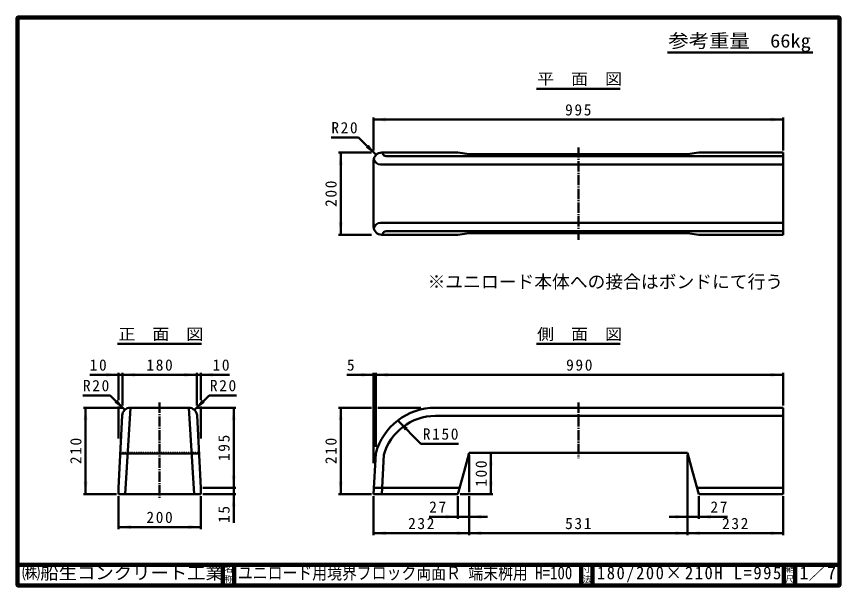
# Model space of a CAD drawing. Units: millimetres, scale not verified, with parts at other scales. Extents: x 100 to 4105, y 100 to 2870.
import ezdxf
from ezdxf.enums import TextEntityAlignment as Align

# ---------------------------------------------------------------- set-up
doc = ezdxf.new("R2010")
doc.units = ezdxf.units.MM
doc.header["$LTSCALE"] = 5
doc.linetypes.add('USER1', pattern=[13.4, 10, -1.2, 1, -1.2])
doc.linetypes.add('USER2', pattern=[2.2, 1, -1.2])
doc.layers.add('V-nasSTD', color=7, linetype='Continuous', lineweight=50)
doc.styles.add('ＭＳ ゴシック', font='')
doc.styles.get('ＭＳ ゴシック').set_extended_font_data('MS Gothic')

msp = doc.modelspace()

# ---------------------------------------------------------------- hatches: boundary and pattern name
at = {"layer": 'V-nasSTD'}
for points in [[(1895.78, 2378.972), (1835.78, 2368.972), (1895.78, 2358.972)], [(3765.78, 2358.972), (3825.78, 2368.972), (3765.78, 2378.972)], [(1797.999, 2232.612), (1847.496, 2197.257), (1812.141, 2246.754)], [(1685.78, 2148.972), (1675.78, 2208.972), (1665.78, 2148.972)], [(1685.78, 1868.972), (1675.78, 1808.972), (1665.78, 1868.972)], [(535.78, 1138.972), (595.78, 1128.972), (535.78, 1118.972)], [(675.78, 1138.972), (615.78, 1128.972), (675.78, 1118.972)], [(915.78, 1118.972), (975.78, 1128.972), (915.78, 1138.972)], [(1055.78, 1138.972), (995.78, 1128.972), (1055.78, 1118.972)], [(1775.78, 1138.972), (1835.78, 1128.972), (1775.78, 1118.972)], [(1905.78, 1138.972), (1845.78, 1128.972), (1905.78, 1118.972)], [(3765.78, 1118.972), (3825.78, 1128.972), (3765.78, 1138.972)], [(576.734, 993.327), (626.231, 957.972), (590.876, 1007.469)], [(1014.827, 993.327), (965.33, 957.972), (1000.685, 1007.469)], [(445.78, 908.972), (435.78, 968.972), (425.78, 908.972)], [(1145.78, 908.972), (1155.78, 968.972), (1165.78, 908.972)], [(1685.78, 908.972), (1675.78, 968.972), (1665.78, 908.972)], [(2002.307, 871.36), (1952.81, 906.715), (1988.165, 857.218)], [(2415.78, 688.972), (2405.78, 748.972), (2395.78, 688.972)], [(445.78, 608.972), (435.78, 548.972), (425.78, 608.972)], [(1145.78, 638.972), (1155.78, 578.972), (1165.78, 638.972)], [(1685.78, 608.972), (1675.78, 548.972), (1665.78, 608.972)], [(2415.78, 608.972), (2405.78, 548.972), (2395.78, 608.972)], [(1145.78, 488.972), (1155.78, 548.972), (1165.78, 488.972)], [(2185.78, 448.972), (2245.78, 438.972), (2185.78, 428.972)], [(2359.78, 448.972), (2299.78, 438.972), (2359.78, 428.972)], [(3301.78, 448.972), (3361.78, 438.972), (3301.78, 428.972)], [(3475.78, 448.972), (3415.78, 438.972), (3475.78, 428.972)], [(655.78, 398.972), (595.78, 388.972), (655.78, 378.972)], [(935.78, 378.972), (995.78, 388.972), (935.78, 398.972)], [(1895.78, 368.972), (1835.78, 358.972), (1895.78, 348.972)], [(2239.78, 348.972), (2299.78, 358.972), (2239.78, 368.972)], [(2359.78, 368.972), (2299.78, 358.972), (2359.78, 348.972)], [(3301.78, 348.972), (3361.78, 358.972), (3301.78, 368.972)], [(3421.78, 368.972), (3361.78, 358.972), (3421.78, 348.972)], [(3765.78, 348.972), (3825.78, 358.972), (3765.78, 368.972)]]:
    msp.add_hatch(color=256, dxfattribs=at).paths.add_polyline_path(points)

# ---------------------------------------------------------------- linework, layer by layer
at = {"layer": 'V-nasSTD', "lineweight": 100}
for p, q in [((105, 2865), (105, 105)), ((4100, 2865), (105, 2865)), ((4100, 105), (4100, 2865)), ((105, 205), (4100, 205)), ((1102.5, 205), (1102.5, 105)), ((1157.5, 205), (1157.5, 105)), ((2845, 205), (2845, 105)), ((2900, 205), (2900, 105)), ((3830, 205), (3830, 105)), ((3885, 205), (3885, 105)), ((105, 105), (4100, 105))]:
    msp.add_line(p, q, dxfattribs=at)
at = {"layer": 'V-nasSTD'}
for p, q in [((3264, 2695), (3970, 2695)), ((2626.78, 2518.972), (3034.78, 2518.972)), ((1835.78, 2378.972), (1835.78, 2218.972)), ((3825.78, 2368.972), (1835.78, 2368.972)), ((3825.78, 2378.972), (3825.78, 2218.972)), ((1762.643, 2282.11), (1630.143, 2282.11)), ((1847.496, 2197.257), (1762.643, 2282.11)), ((1665.78, 2208.972), (1825.78, 2208.972)), ((1675.78, 2208.972), (1675.78, 1808.972)), ((2245.78, 2208.972), (1875.78, 2208.972)), ((2299.78, 2200.255), (2245.78, 2208.972)), ((3415.78, 2208.972), (3361.78, 2200.255)), ((3415.78, 2208.972), (3825.78, 2208.972)), ((3825.78, 1808.972), (3825.78, 2208.972)), ((1835.78, 2168.972), (1835.78, 1848.972)), ((1896.85, 2190.919), (3825.78, 2190.919)), ((3361.78, 2200.255), (2299.78, 2200.255)), ((1869.046, 2150.971), (3825.78, 2150.971)), ((1869.046, 1866.974), (3825.78, 1866.974)), ((1665.78, 1808.972), (1825.78, 1808.972)), ((2245.78, 1808.972), (1875.78, 1808.972)), ((1896.85, 1827.026), (3825.78, 1827.026)), ((2245.78, 1808.972), (2299.78, 1817.69)), ((2299.78, 1817.69), (3361.78, 1817.69)), ((3361.78, 1817.69), (3415.78, 1808.972)), ((3415.78, 1808.972), (3825.78, 1808.972)), ((591.78, 1278.972), (999.78, 1278.972)), ((2626.78, 1278.972), (3034.78, 1278.972)), ((455.78, 1128.972), (595.78, 1128.972)), ((595.78, 1138.972), (595.78, 1005.972)), ((595.78, 1128.972), (615.78, 1128.972)), ((615.78, 1138.972), (615.78, 978.972)), ((975.78, 1128.972), (615.78, 1128.972)), ((975.78, 1138.972), (975.78, 978.972)), ((995.78, 1128.972), (975.78, 1128.972)), ((995.78, 1138.972), (995.78, 1005.972)), ((1135.78, 1128.972), (995.78, 1128.972)), ((1705.78, 1128.972), (1835.78, 1128.972)), ((1835.78, 1138.972), (1835.78, 698.972)), ((1835.78, 1128.972), (1845.78, 1128.972)), ((1845.78, 1138.972), (1845.78, 778.972)), ((3825.78, 1128.972), (1845.78, 1128.972)), ((3825.78, 1138.972), (3825.78, 978.972)), ((555.521, 1028.683), (423.021, 1028.683)), ((626.231, 957.972), (555.521, 1028.683)), ((965.33, 957.972), (1036.04, 1028.683)), ((1036.04, 1028.683), (1168.54, 1028.683)), ((425.78, 968.972), (615.78, 968.972)), ((435.78, 968.972), (435.78, 548.972)), ((595.78, 973.972), (595.78, 818.972)), ((653.782, 968.972), (627.793, 548.972)), ((653.782, 968.972), (937.779, 968.972)), ((937.779, 968.972), (963.768, 548.972)), ((1165.78, 968.972), (975.78, 968.972)), ((995.78, 973.972), (995.78, 818.972)), ((1155.78, 968.972), (1155.78, 578.972)), ((1665.78, 968.972), (1825.78, 968.972)), ((1675.78, 968.972), (1675.78, 548.972)), ((1855.78, 968.972), (2065.78, 968.972)), ((3825.78, 968.972), (2135.78, 968.972)), ((3825.78, 548.972), (3825.78, 968.972)), ((613.834, 931.021), (595.78, 578.972)), ((995.78, 578.972), (977.727, 931.021)), ((3825.78, 928.972), (2135.78, 928.972)), ((1952.81, 906.715), (2065.947, 793.578)), ((2065.947, 793.578), (2248.947, 793.578)), ((604.335, 745.784), (987.226, 745.784)), ((1845.78, 745.784), (1835.78, 548.972)), ((1885.509, 739.43), (1875.832, 548.972)), ((2275.78, 658.972), (2299.78, 748.972)), ((2299.78, 748.972), (3361.78, 748.972)), ((2299.78, 558.972), (2299.78, 738.972)), ((2405.78, 748.972), (2405.78, 548.972)), ((3385.78, 658.972), (3361.78, 748.972)), ((3361.78, 738.972), (3361.78, 348.972)), ((2275.78, 658.972), (2245.78, 548.972)), ((3385.78, 658.972), (3415.78, 548.972)), ((595.78, 578.972), (595.78, 548.972)), ((995.78, 578.972), (995.78, 548.972)), ((1165.78, 578.972), (1005.78, 578.972)), ((1155.78, 548.972), (1155.78, 578.972)), ((2253.962, 578.972), (1837.305, 578.972)), ((3407.599, 578.972), (3825.78, 578.972)), ((425.78, 548.972), (585.78, 548.972)), ((595.78, 548.972), (995.78, 548.972)), ((595.78, 538.972), (595.78, 378.972)), ((995.78, 538.972), (995.78, 378.972)), ((1165.78, 548.972), (1005.78, 548.972)), ((1155.78, 408.972), (1155.78, 548.972)), ((1665.78, 548.972), (1825.78, 548.972)), ((1835.78, 548.972), (2245.78, 548.972)), ((1835.78, 538.972), (1835.78, 348.972)), ((2245.78, 538.972), (2245.78, 428.972)), ((2415.78, 548.972), (2255.78, 548.972)), ((2299.78, 538.972), (2299.78, 348.972)), ((3825.78, 548.972), (3415.78, 548.972)), ((3415.78, 538.972), (3415.78, 428.972)), ((3825.78, 538.972), (3825.78, 348.972)), ((2105.78, 438.972), (2245.78, 438.972)), ((2245.78, 438.972), (2299.78, 438.972)), ((2389.78, 438.972), (2299.78, 438.972)), ((3271.78, 438.972), (3361.78, 438.972)), ((3415.78, 438.972), (3361.78, 438.972)), ((3555.78, 438.972), (3415.78, 438.972)), ((995.78, 388.972), (595.78, 388.972)), ((2299.78, 358.972), (1835.78, 358.972)), ((3361.78, 358.972), (2299.78, 358.972)), ((3825.78, 358.972), (3361.78, 358.972))]:
    msp.add_line(p, q, dxfattribs=at)
at = {"layer": 'V-nasSTD', "linetype": 'USER1'}
for p, q in [((2830.78, 2233.972), (2830.78, 1783.972)), ((795.78, 993.972), (795.78, 523.972)), ((2830.78, 993.972), (2830.78, 723.972))]:
    msp.add_line(p, q, dxfattribs=at)
at = {"layer": 'V-nasSTD', "linetype": 'USER2'}
msp.add_line((604.498, 748.972), (987.063, 748.972), dxfattribs=at)
at = {"layer": 'V-nasSTD', "lineweight": 13}
msp.add_lwpolyline([(100, 100), (100, 2870), (4105, 2870), (4105, 100)], close=True, dxfattribs=at)
at = {"layer": 'V-nasSTD'}
for centre, radius, start, end in [((1875.78, 2168.972), 40, 90, 180), ((1896.85, 2208.973), 18.054, 180, 270), ((1869.046, 2184.237), 33.266, 192.63563, 270), ((1875.78, 1848.972), 40, 180, 270), ((1869.046, 1833.708), 33.266, 90, 167.36437), ((1896.85, 1808.972), 18.054, 90, 180), ((653.782, 928.972), 40, 90, 177.06433), ((937.779, 928.972), 40, 2.93567, 90), ((2135.78, 668.972), 300, 90, 165.16489), ((2135.78, 668.972), 260, 90, 164.2767)]:
    msp.add_arc(centre, radius, start, end, dxfattribs=at)

# ---------------------------------------------------------------- texts
at = {"layer": 'V-nasSTD', "style": 'ＭＳ ゴシック'}
for s, height, width, p in [('参考重量\u300066kg', 65.98, 1.1, (3268, 2785)), ('平\u3000面\u3000図', 54.99, 1.1, (2630.48, 2593.972)), ('正\u3000面\u3000図', 54.99, 1.1, (595.48, 1353.972)), ('側\u3000面\u3000図', 54.99, 1.1, (2630.48, 1353.972)), ('㈱船生コンクリート工業', 62.32, 1.05, (126.316, 197.5)), ('ユニロード用境界ブロック両面Ｒ 端末桝用 H=100', 62.32, 0.85, (1176.25, 197.5)), ('1／7', 62.32, 1.05, (3905, 197.5))]:
    msp.add_text(s, height=height, dxfattribs=dict(at, width=width)).set_placement(p, align=Align.TOP_LEFT)
for s, height, p in [('※ユニロード本体への接合はボンドにて行う', 63.34, (2098.116, 1612.697)), ('5', 54.99, (1705.78, 1203.972)), ('名', 30.79, (1109, 201)), ('寸', 30.79, (2851.5, 201)), ('縮', 30.79, (3836.5, 201)), ('称', 30.79, (1109, 151)), ('法', 30.79, (2851.5, 151)), ('尺', 30.79, (3836.5, 151))]:
    msp.add_text(s, height=height, dxfattribs=at).set_placement(p, align=Align.TOP_LEFT)
at = {"layer": 'V-nasSTD', "attachment_point": 1, "style": 'ＭＳ ゴシック'}
for s, insert, char_height in [('\\T1.21;995', (2766.452, 2443.972), 54.99), ('\\T1.21;R20', (1630.143, 2357.11), 54.99), ('\\T1.21;10', (455.78, 1203.972), 54.99), ('\\T1.21;180', (731.452, 1203.972), 54.99), ('\\T1.21;10', (1052.78, 1203.972), 54.99), ('\\T1.21;990', (2771.452, 1203.972), 54.99), ('\\T1.21;R20', (423.021, 1103.683), 54.99), ('\\T1.21;R20', (1040.04, 1103.683), 54.99), ('\\T1.21;R150', (2074.947, 868.578), 54.99), ('\\T1.21;27', (2105.78, 513.972), 54.99), ('\\T1.21;27', (3472.78, 513.972), 54.99), ('\\T1.21;200', (731.452, 463.972), 54.99), ('\\T1.21;232', (2003.452, 433.972), 54.99), ('\\T1.21;531', (2766.452, 433.972), 54.99), ('\\T1.21;232', (3529.452, 433.972), 54.99), ('\\T1.18;\\W0.95;180/200×210H\\~L=995', (2921.25, 197.5), 62.32)]:
    msp.add_mtext(s, dxfattribs=dict(at, insert=insert, char_height=char_height))
at = {"layer": 'V-nasSTD', "char_height": 54.99, "attachment_point": 1, "rotation": 90, "style": 'ＭＳ ゴシック'}
for s, insert in [('\\T1.21;200', (1600.78, 1944.644)), ('\\T1.21;210', (360.78, 694.644)), ('\\T1.21;195', (1080.78, 709.644)), ('\\T1.21;210', (1600.78, 694.644)), ('\\T1.21;100', (2330.78, 584.644)), ('\\T1.21;15', (1080.78, 408.972))]:
    msp.add_mtext(s, dxfattribs=dict(at, insert=insert))

doc.saveas('drawing.dxf')
